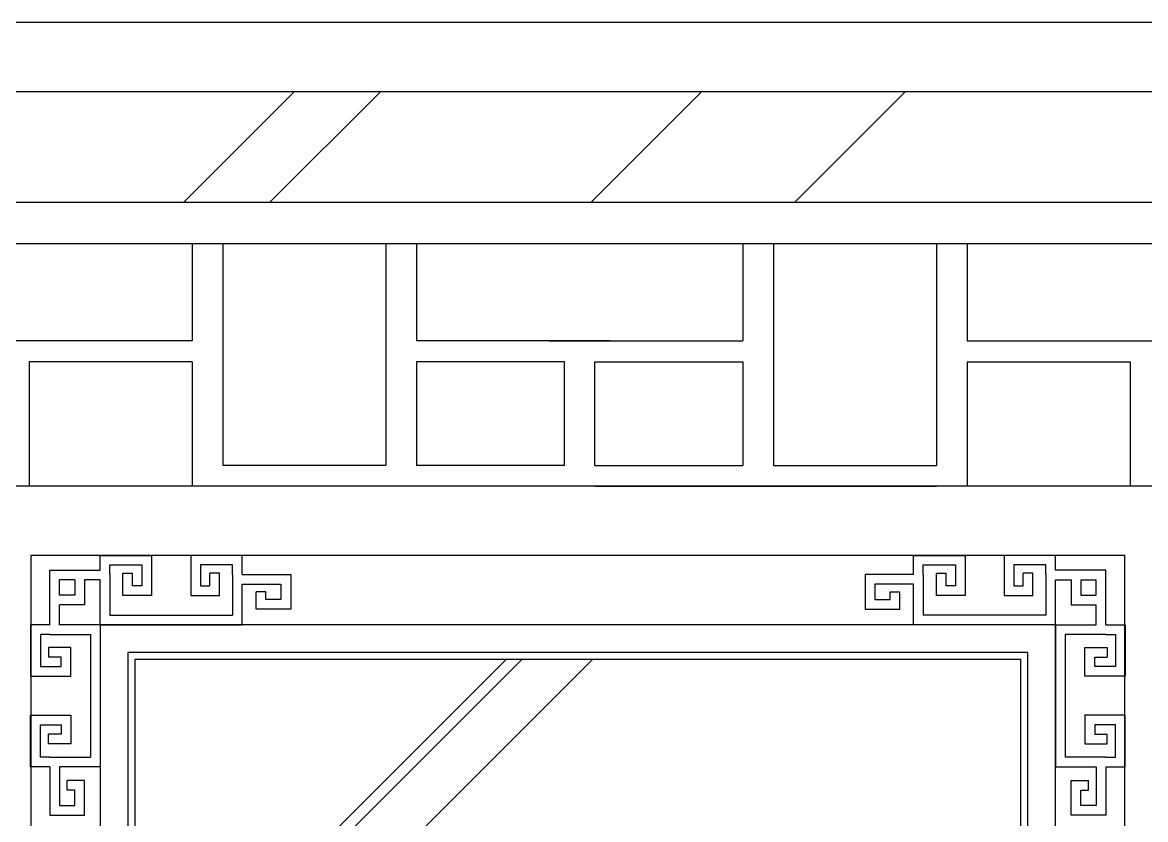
# Model space of a CAD drawing. Extents: x -747 to 1683, y 3278 to 5498.
# Drawn here: x 67 to 878, y 4923 to 5498 of the extents above; entities that cross this region are included whole.
import ezdxf

# ---------------------------------------------------------------- set-up
doc = ezdxf.new("R2010")
doc.units = 0
doc.header["$MEASUREMENT"] = 0
for name, color, linetype in [('3', 3, 'CONTINUOUS'), ('4', 4, 'CONTINUOUS'), ('7', 7, 'CONTINUOUS'), ('BH', 3, 'CONTINUOUS')]:
    doc.layers.add(name, color=color, linetype=linetype)

msp = doc.modelspace()

# ---------------------------------------------------------------- hatches: boundary and pattern name
at = {"layer": 'BH'}
h = msp.add_hatch(dxfattribs=at)
h.set_pattern_fill('AR-RROOF', color=256, scale=400, angle=45, style=0)
h.set_pattern_definition([(45, (36.64, 130.4), (339.41, 905.097), [6000, -800, 2000, -400]), (45, (271.4, 648), (-659.024, 93.34), [1200, -132, 2400, -300]), (45, (-62.35, 512.25), (1281.277, 1660.287), [3200, -560, 1600, -400])])
h.paths.add_polyline_path([(-697.49, 3628.44), (1632.51, 3628.44), (1632.51, 5448.44), (-697.49, 5448.44)])
h.paths.add_polyline_path([(-397.49, 3708.44), (1332.51, 3708.44), (1332.51, 5368.44), (-397.49, 5368.44)], flags=16)
h = msp.add_hatch(dxfattribs=at)
h.set_pattern_fill('AR-RROOF', color=256, scale=400, angle=45, style=0)
h.set_pattern_definition([(45, (-34099.74, 3331.8), (339.4113, 905.0967), [6000, -800, 2000, -400]), (45, (-33865, 3849.4), (-659.0235, 93.338), [1200, -132, 2400, -300]), (45, (-34198.73, 3713.65), (1281.2775, 1660.2867), [3200, -560, 1600, -400])])
h.paths.add_polyline_path([(148.37, 4308.44), (788.37, 4308.44), (788.37, 5038.44), (148.37, 5038.44)])

# ---------------------------------------------------------------- linework, layer by layer
at = {"layer": '3', "linetype": 'CONTINUOUS'}
for p, q in [((189.82, 5338.44), (189.82, 5268.44)), ((211.91, 5338.44), (211.91, 5178.44)), ((329.72, 5338.44), (329.72, 5253.44)), ((351.82, 5338.44), (351.82, 5268.44)), ((587.45, 5338.44), (587.45, 5268.44)), ((609.54, 5338.44), (609.54, 5253.44)), ((727.36, 5338.44), (727.36, 5178.44)), ((749.45, 5338.44), (749.45, 5268.44)), ((189.82, 5268.44), (-92.91, 5268.44)), ((491.72, 5268.44), (351.82, 5268.44)), ((447.54, 5268.44), (587.45, 5268.44)), ((749.45, 5268.44), (1032.18, 5268.44)), ((72, 5253.44), (72, 5163.44)), ((189.82, 5253.44), (72, 5253.44)), ((189.82, 5253.44), (189.82, 5163.44)), ((329.72, 5253.44), (329.72, 5178.44)), ((458.59, 5253.44), (351.82, 5253.44)), ((351.82, 5253.44), (351.82, 5178.44)), ((458.59, 5178.44), (458.59, 5253.44)), ((480.68, 5178.44), (480.68, 5253.44)), ((480.68, 5253.44), (587.45, 5253.44)), ((587.45, 5253.44), (587.45, 5178.44)), ((609.54, 5253.44), (609.54, 5178.44)), ((749.45, 5253.44), (749.45, 5163.44)), ((749.45, 5253.44), (867.27, 5253.44)), ((867.27, 5253.44), (867.27, 5163.44)), ((329.72, 5178.44), (211.91, 5178.44)), ((458.59, 5178.44), (351.82, 5178.44)), ((480.68, 5178.44), (587.45, 5178.44)), ((609.54, 5178.44), (727.36, 5178.44)), ((458.59, 5163.44), (211.91, 5163.44)), ((480.68, 5163.44), (727.36, 5163.44))]:
    msp.add_line(p, q, dxfattribs=at)
at = {"layer": '3'}
for p, q in [((480.68, 5163.44), (380.4, 5163.44)), ((87.03, 5063.44), (87.03, 5102.85)), ((849.7, 5063.44), (849.7, 5102.85)), ((94.05, 5084.85), (94.05, 5095.83)), ((105.06, 5095.83), (105.06, 5084.85)), ((130.39, 5099.77), (130.39, 5070.46)), ((139.82, 5100.79), (146.84, 5100.79)), ((209.48, 5100.79), (202.46, 5100.79)), ((218.92, 5099.77), (218.92, 5070.46)), ((717.82, 5099.77), (717.82, 5070.46)), ((727.26, 5100.79), (734.27, 5100.79)), ((796.92, 5100.79), (789.9, 5100.79)), ((806.35, 5099.77), (806.35, 5070.46)), ((831.68, 5095.83), (831.68, 5084.85)), ((842.69, 5084.85), (842.69, 5095.83)), ((242.96, 5087.25), (235.94, 5087.25)), ((693.78, 5087.25), (700.79, 5087.25)), ((105.06, 5084.85), (94.05, 5084.85)), ((112.08, 5077.84), (94.05, 5077.84)), ((94.05, 5063.44), (94.05, 5077.84)), ((824.66, 5077.84), (842.69, 5077.84)), ((831.68, 5084.85), (842.69, 5084.85)), ((842.69, 5063.44), (842.69, 5077.84)), ((130.39, 5070.46), (218.92, 5070.46)), ((806.35, 5070.46), (717.82, 5070.46)), ((94.05, 5063.44), (94.05, 5063.44)), ((842.69, 5063.44), (842.69, 5063.44)), ((87.03, 5056.42), (116.35, 5056.42)), ((116.35, 5056.42), (116.35, 4967.89)), ((820.39, 5056.42), (820.39, 4967.89)), ((849.7, 5056.42), (820.39, 5056.42)), ((86.02, 5046.99), (86.02, 5039.97)), ((850.71, 5046.99), (850.71, 5039.97)), ((86.02, 4977.33), (86.02, 4984.35)), ((850.71, 4977.33), (850.71, 4984.35)), ((87.03, 4967.89), (116.35, 4967.89)), ((849.7, 4967.89), (820.39, 4967.89)), ((99.56, 4943.85), (99.56, 4950.87)), ((837.18, 4943.85), (837.18, 4950.87))]:
    msp.add_line(p, q, dxfattribs=at)
for points in [[(87.03, 5102.85), (123.37, 5102.85), (123.37, 5113.44), (160.55, 5113.44), (160.55, 5084.63), (139.82, 5084.63), (139.82, 5100.79)], [(225.93, 5099.77), (225.93, 5113.44), (188.75, 5113.44), (188.75, 5084.63), (209.48, 5084.63), (209.48, 5100.79)], [(710.8, 5099.77), (710.8, 5113.44), (747.98, 5113.44), (747.98, 5084.63), (727.26, 5084.63), (727.26, 5100.79)], [(849.7, 5102.85), (813.37, 5102.85), (813.37, 5113.44), (776.19, 5113.44), (776.19, 5084.63), (796.92, 5084.63), (796.92, 5100.79)], [(130.39, 5099.77), (130.39, 5106.61), (153.53, 5106.61), (153.53, 5091.65), (146.84, 5091.65), (146.84, 5100.79)], [(218.92, 5099.77), (218.92, 5106.61), (195.77, 5106.61), (195.77, 5091.65), (202.46, 5091.65), (202.46, 5100.79)], [(717.82, 5099.77), (717.82, 5106.61), (740.96, 5106.61), (740.96, 5091.65), (734.27, 5091.65), (734.27, 5100.79)], [(806.35, 5099.77), (806.35, 5106.61), (783.21, 5106.61), (783.21, 5091.65), (789.9, 5091.65), (789.9, 5100.79)], [(105.06, 5095.83), (94.05, 5095.83)], [(123.37, 5063.44), (123.37, 5095.83), (112.08, 5095.83), (112.08, 5077.84)], [(225.93, 5099.77), (260.96, 5099.77), (260.96, 5074.73), (235.94, 5074.73), (235.94, 5087.25)], [(710.8, 5099.77), (675.78, 5099.77), (675.78, 5074.73), (700.79, 5074.73), (700.79, 5087.25)], [(813.37, 5063.44), (813.37, 5095.83), (824.66, 5095.83), (824.66, 5077.84)], [(831.68, 5095.83), (842.69, 5095.83)], [(123.37, 5063.44), (225.93, 5063.44), (225.93, 5092.76)], [(225.93, 5092.76), (225.93, 5092.76), (253.94, 5092.76), (253.94, 5081.75), (242.96, 5081.75), (242.96, 5087.25)], [(710.8, 5092.76), (710.8, 5092.76), (682.79, 5092.76), (682.79, 5081.75), (693.78, 5081.75), (693.78, 5087.25)], [(813.37, 5063.44), (710.8, 5063.44), (710.8, 5092.76)], [(87.03, 5063.44), (73.18, 5063.44), (73.18, 5026.26), (102.17, 5026.26), (102.17, 5046.99), (86.02, 5046.99)], [(123.37, 5063.44), (123.37, 4960.87), (94.05, 4960.87)], [(123.37, 5063.44), (94.05, 5063.44)], [(813.37, 5063.44), (813.37, 4960.87), (842.69, 4960.87)], [(813.37, 5063.44), (842.69, 5063.44)], [(849.7, 5063.44), (863.56, 5063.44), (863.56, 5026.26), (834.56, 5026.26), (834.56, 5046.99), (850.71, 5046.99)], [(87.03, 5056.42), (80.2, 5056.42), (80.2, 5033.28), (95.16, 5033.28), (95.16, 5039.97), (86.02, 5039.97)], [(849.7, 5056.42), (856.54, 5056.42), (856.54, 5033.28), (841.58, 5033.28), (841.58, 5039.97), (850.71, 5039.97)], [(87.03, 4960.87), (73.18, 4960.87), (73.18, 4998.05), (102.17, 4998.05), (102.17, 4977.33), (86.02, 4977.33)], [(849.7, 4960.87), (863.56, 4960.87), (863.56, 4998.05), (834.56, 4998.05), (834.56, 4977.33), (850.71, 4977.33)], [(87.03, 4967.89), (80.2, 4967.89), (80.2, 4991.04), (95.16, 4991.04), (95.16, 4984.35), (86.02, 4984.35)], [(849.7, 4967.89), (856.54, 4967.89), (856.54, 4991.04), (841.58, 4991.04), (841.58, 4984.35), (850.71, 4984.35)], [(87.03, 4960.87), (87.03, 4925.85), (112.08, 4925.85), (112.08, 4950.87), (99.56, 4950.87)], [(94.05, 4960.87), (94.05, 4960.87), (94.05, 4932.87), (105.06, 4932.87), (105.06, 4943.85), (99.56, 4943.85)], [(849.7, 4960.87), (849.7, 4925.85), (824.66, 4925.85), (824.66, 4950.87), (837.18, 4950.87)], [(842.69, 4960.87), (842.69, 4960.87), (842.69, 4932.87), (831.68, 4932.87), (831.68, 4943.85), (837.18, 4943.85)]]:
    msp.add_lwpolyline(points, dxfattribs=at)
msp.add_lwpolyline([(143.37, 4303.44), (793.37, 4303.44), (793.37, 5043.44), (143.37, 5043.44)], close=True, dxfattribs=at)
at = {"layer": '4'}
msp.add_line((1682.51, 5498.44), (-747.49, 5498.44), dxfattribs=at)
at = {"layer": '7', "linetype": 'CONTINUOUS'}
msp.add_line((1302.51, 5338.44), (-367.49, 5338.44), dxfattribs=at)
at = {"layer": '7'}
for points in [[(-697.49, 3628.44), (1632.51, 3628.44), (1632.51, 5448.44), (-697.49, 5448.44)], [(-397.49, 3708.44), (1332.51, 3708.44), (1332.51, 5368.44), (-397.49, 5368.44)], [(-367.49, 3738.44), (1302.51, 3738.44), (1302.51, 5338.44), (-367.49, 5338.44)], [(23.37, 4180.44), (913.37, 4180.44), (913.37, 5163.44), (23.37, 5163.44)], [(23.37, 4180.44), (913.37, 4180.44), (913.37, 5163.44), (23.37, 5163.44)], [(73.37, 4233.44), (863.37, 4233.44), (863.37, 5113.44), (73.37, 5113.44)], [(123.37, 4283.44), (813.37, 4283.44), (813.37, 5063.44), (123.37, 5063.44)], [(148.37, 4308.44), (788.37, 4308.44), (788.37, 5038.44), (148.37, 5038.44)]]:
    msp.add_lwpolyline(points, close=True, dxfattribs=at)

doc.saveas('drawing.dxf')
